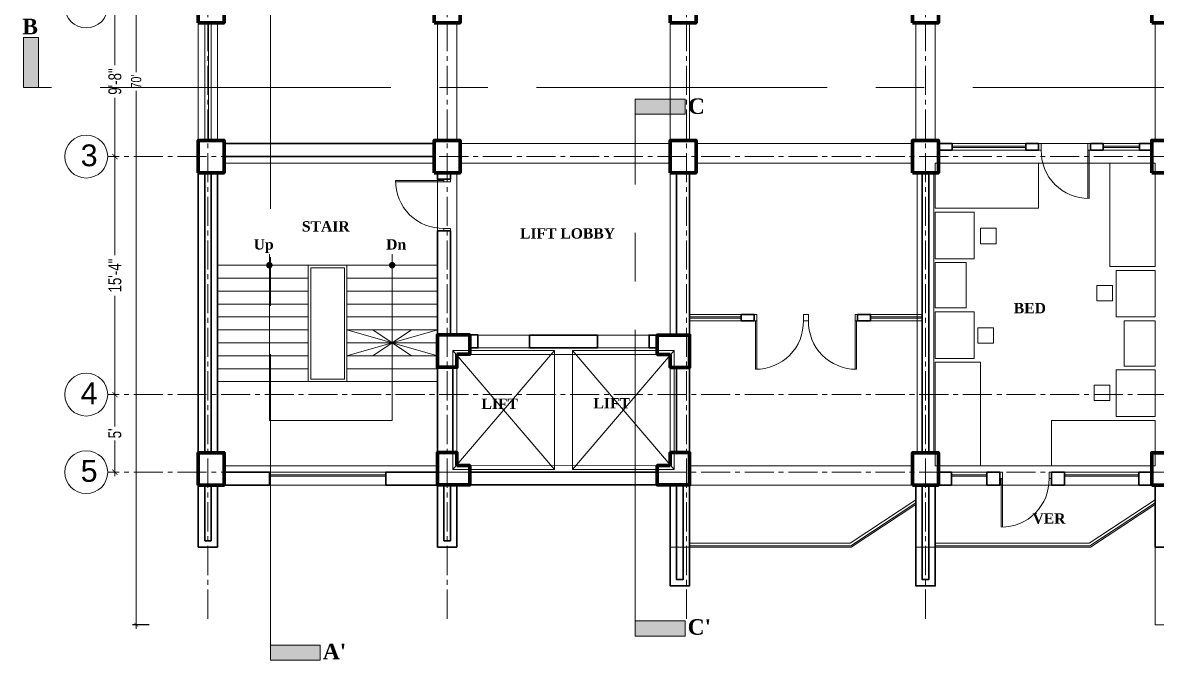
# Model space of a CAD drawing. Header units: feet. Extents: x 25261344 to 25389498, y 30010528 to 30074588.
# Drawn here: x 25369997 to 25370874, y 30072086 to 30072579 of the extents above; entities that cross this region are included whole.
import ezdxf

# ---------------------------------------------------------------- set-up
doc = ezdxf.new("R2010")
doc.units = ezdxf.units.FT
doc.header["$LTSCALE"] = 30
doc.header["$MEASUREMENT"] = 0
doc.header["$PDMODE"] = 32
doc.header["$PDSIZE"] = 15
doc.linetypes.add('CENTER2', pattern=[1.125, 0.75, -0.125, 0.125, -0.125])
doc.layers.get('0').update_dxf_attribs({"lineweight": 5})
for name, color, linetype, lineweight in [('Column', 1, 'Continuous', 80), ('Dim-1', 7, 'Continuous', 9), ('Door', 32, 'Continuous', 5), ('Furnitures', 251, 'Continuous', 9), ('GRADE BEAM', 2, 'Continuous', 20), ('grid text', 252, 'CENTER2', 9), ('LINE', 193, 'Continuous', 9), ('line 2', 7, 'Continuous', 13), ('rail', 224, 'Continuous', 9), ('STAIR', 243, 'Continuous', 13), ('TEXT', 7, 'Continuous', 18), ('WALL', 7, 'Continuous', 35), ('WIN', 142, 'Continuous', 20)]:
    doc.layers.add(name, color=color, linetype=linetype, lineweight=lineweight)
doc.styles.add('RomanS', font='swissl.ttf')
doc.styles.get("Standard").update_dxf_attribs({"font": 'timesbd.ttf'})
doc.styles.add('SWIS_LT', font='swisscl.ttf')
doc.dimstyles.new('dim-02', dxfattribs={"dimtxt": 8, "dimasz": 3, "dimexe": 3, "dimexo": 3, "dimgap": 2, "dimtad": 0, "dimdec": 0, "dimzin": 0, "dimdsep": 46, "dimlunit": 4, "dimtxsty": 'SWIS_LT', "dimblk": 'ARCHTICK', "dimcen": 2, "dimdle": 3, "dimclrd": 256, "dimclre": 256, "dimclrt": 256, "dimadec": 0, "dimazin": 0, "dimtfac": 1, "dimtdec": 0, "dimtix": 1, "dimtmove": 0, "dimatfit": 3, "dimfxl": 0, "dimfrac": 2, "dimtolj": 1, "dimtzin": 1, "dimlwd": -1, "dimarcsym": 0})

# ---------------------------------------------------------------- blocks, each defined once
blk = doc.blocks.new('FG')
at = {"layer": 'Door'}
for p, q in [((-2, -5), (-2, -42.39)), ((-1, -5), (-1, -42.39))]:
    blk.add_line(p, q, dxfattribs=at)
for points in [[(-40, 0), (-38, 0), (-38, -5), (-40, -5)], [(0, 0), (-2, 0), (-2, -5), (0, -5)]]:
    blk.add_lwpolyline(points, dxfattribs=at)
blk.add_arc((-1.44, -5.83), 36.57, 178.70538, 270.69047, dxfattribs=at)
blk = doc.blocks.new('_ArchTick')
at = {"color": 0, "linetype": 'ByBlock', "const_width": 0.15}
blk.add_lwpolyline([(-0.5, -0.5), (0.5, 0.5)], dxfattribs=at)
blk = doc.blocks.new('*D123')
at = {"lineweight": -2}
for p, q in [((25359532.41, 30072591.7), (25359538.03, 30072591.7)), ((25359532.41, 30072475.7), (25359538.03, 30072475.7))]:
    blk.add_line(p, q, dxfattribs=at)
for p, q in [((25359535.03, 30072594.7), (25359535.03, 30072546.38)), ((25359535.03, 30072472.7), (25359535.03, 30072521.01))]:
    blk.add_line(p, q)
at = {"layer": 'Defpoints', "color": 0}
for p in [(25359529.41, 30072591.7), (25359529.41, 30072475.7), (25359535.03, 30072475.7)]:
    blk.add_point(p, dxfattribs=at)
at = {"xscale": 4, "yscale": 4, "zscale": 4}
for p, rotation in [((25359535.03, 30072591.7), 90), ((25359535.03, 30072475.7), 270)]:
    blk.add_blockref('_ArchTick', p, dxfattribs=dict(at, rotation=rotation))
at = {"insert": (25359535.03, 30072533.7), "char_height": 10, "attachment_point": 5, "rotation": 90, "style": 'SWIS_LT'}
blk.add_mtext('\\A1;9\'-8"', dxfattribs=at)
blk = doc.blocks.new('*D124')
at = {"lineweight": -2}
for p, q in [((25359532.41, 30072475.7), (25359538.03, 30072475.7)), ((25359532.41, 30072291.7), (25359538.03, 30072291.7))]:
    blk.add_line(p, q, dxfattribs=at)
for p, q in [((25359535.03, 30072478.7), (25359535.03, 30072399.38)), ((25359535.03, 30072288.7), (25359535.03, 30072368.02))]:
    blk.add_line(p, q)
at = {"layer": 'Defpoints', "color": 0}
for p in [(25359529.41, 30072475.7), (25359529.41, 30072291.7), (25359535.03, 30072291.7)]:
    blk.add_point(p, dxfattribs=at)
at = {"xscale": 4, "yscale": 4, "zscale": 4}
for p, rotation in [((25359535.03, 30072475.7), 90), ((25359535.03, 30072291.7), 270)]:
    blk.add_blockref('_ArchTick', p, dxfattribs=dict(at, rotation=rotation))
at = {"insert": (25359535.03, 30072383.7), "char_height": 10, "attachment_point": 5, "rotation": 90, "style": 'SWIS_LT'}
blk.add_mtext('\\A1;15\'-4"', dxfattribs=at)
blk = doc.blocks.new('*D117')
at = {"lineweight": -2}
for p, q in [((25359532.41, 30072291.7), (25359538.03, 30072291.7)), ((25359532.41, 30072231.7), (25359538.03, 30072231.7))]:
    blk.add_line(p, q, dxfattribs=at)
for p, q in [((25359535.03, 30072294.7), (25359535.03, 30072267.1)), ((25359535.03, 30072228.7), (25359535.03, 30072256.29))]:
    blk.add_line(p, q)
at = {"layer": 'Defpoints', "color": 0}
for p in [(25359529.41, 30072291.7), (25359529.41, 30072231.7), (25359535.03, 30072231.7)]:
    blk.add_point(p, dxfattribs=at)
at = {"xscale": 4, "yscale": 4, "zscale": 4}
for p, rotation in [((25359535.03, 30072291.7), 90), ((25359535.03, 30072231.7), 270)]:
    blk.add_blockref('_ArchTick', p, dxfattribs=dict(at, rotation=rotation))
at = {"insert": (25359535.03, 30072261.7), "char_height": 10, "attachment_point": 5, "rotation": 90, "style": 'SWIS_LT'}
blk.add_mtext("\\A1;5'", dxfattribs=at)
blk = doc.blocks.new('*D165')
at = {"layer": 'Defpoints', "color": 0}
for p in [(25370498.26, 30072953.7), (25370085.33, 30072113.7), (25370873.26, 30072113.7)]:
    blk.add_point(p, dxfattribs=at)
at = {"layer": 'Dim-1'}
for p, q in [((25370085.33, 30072956.7), (25370085.33, 30072540.9)), ((25370085.33, 30072110.7), (25370085.33, 30072526.5))]:
    blk.add_line(p, q, dxfattribs=at)
at = {"layer": 'Dim-1', "lineweight": -2}
for p, q in [((25370095.33, 30072953.7), (25370082.33, 30072953.7)), ((25370095.33, 30072113.7), (25370082.33, 30072113.7))]:
    blk.add_line(p, q, dxfattribs=at)
at = {"layer": 'Dim-1', "xscale": 3, "yscale": 3, "zscale": 3}
for p, rotation in [((25370085.33, 30072953.7), 90), ((25370085.33, 30072113.7), 270)]:
    blk.add_blockref('_ArchTick', p, dxfattribs=dict(at, rotation=rotation))
at = {"layer": 'Dim-1', "insert": (25370085.33, 30072533.7), "char_height": 8, "attachment_point": 5, "rotation": 90, "style": 'SWIS_LT'}
blk.add_mtext("\\A1;70'", dxfattribs=at)
blk = doc.blocks.new('T B')
at = {"layer": 'GRADE BEAM'}
for points in [[(25352253.54, 30069132.07), (25352268.54, 30069132.07), (25352268.54, 30069041.07), (25352253.54, 30069041.07)], [(25352438.54, 30069132.07), (25352453.54, 30069132.07), (25352453.54, 30069041.07), (25352438.54, 30069041.07)], [(25352618.54, 30069132.07), (25352633.54, 30069132.07), (25352633.54, 30069041.07), (25352618.54, 30069041.07)], [(25352808.54, 30069132.07), (25352823.54, 30069132.07), (25352823.54, 30069041.07), (25352808.54, 30069041.07)], [(25352993.54, 30069132.07), (25353008.54, 30069132.07), (25353008.54, 30069041.07), (25352993.54, 30069041.07)], [(25352436.04, 30069038.57), (25352436.04, 30069023.57), (25352273.54, 30069023.57), (25352273.54, 30069038.57)], [(25352618.54, 30069038.57), (25352618.54, 30069023.57), (25352456.04, 30069023.57), (25352456.04, 30069038.57)], [(25352806.04, 30069038.57), (25352806.04, 30069023.57), (25352638.54, 30069023.57), (25352638.54, 30069038.57)], [(25352991.04, 30069038.57), (25352991.04, 30069023.57), (25352826.04, 30069023.57), (25352826.04, 30069038.57)], [(25352253.54, 30069016.07), (25352268.54, 30069016.07), (25352268.54, 30068799.57), (25352253.54, 30068799.57)], [(25352438.54, 30069016.07), (25352453.54, 30069016.07), (25352453.54, 30068890.57), (25352438.54, 30068890.57)], [(25352618.54, 30069016.07), (25352633.54, 30069016.07), (25352633.54, 30068890.57), (25352618.54, 30068890.57)], [(25352809.54, 30069016.07), (25352822.54, 30069016.07), (25352822.54, 30068799.57), (25352809.54, 30068799.57)], [(25352608.54, 30068890.57), (25352608.54, 30068875.57), (25352463.54, 30068875.57), (25352463.54, 30068890.57)], [(25352438.54, 30068865.57), (25352453.54, 30068865.57), (25352453.54, 30068799.57), (25352438.54, 30068799.57)], [(25352618.54, 30068865.57), (25352633.54, 30068865.57), (25352633.54, 30068799.57), (25352618.54, 30068799.57)], [(25352438.54, 30068789.57), (25352438.54, 30068774.57), (25352273.54, 30068774.57), (25352273.54, 30068789.57)], [(25352608.54, 30068789.69), (25352608.54, 30068774.69), (25352463.54, 30068774.57), (25352463.54, 30068789.57)], [(25352806.04, 30068789.57), (25352806.04, 30068774.57), (25352633.54, 30068774.57), (25352633.54, 30068789.57)], [(25352991.04, 30068789.57), (25352991.04, 30068774.57), (25352826.04, 30068774.57), (25352826.04, 30068789.57)], [(25352253.54, 30068774.57), (25352268.54, 30068774.57), (25352268.54, 30068726.57), (25352253.54, 30068726.57)], [(25352438.54, 30068774.57), (25352453.54, 30068774.57), (25352453.54, 30068726.57), (25352438.54, 30068726.57)], [(25352618.54, 30068774.57), (25352633.54, 30068774.57), (25352633.54, 30068726.57), (25352618.54, 30068726.57)], [(25352808.54, 30068774.57), (25352823.54, 30068774.57), (25352823.54, 30068726.57), (25352808.54, 30068726.57)], [(25352993.54, 30068774.57), (25353008.54, 30068774.57), (25353008.54, 30068726.57), (25352993.54, 30068726.57)]]:
    blk.add_lwpolyline(points, close=True, dxfattribs=at)
blk = doc.blocks.new('COL2')
at = {"layer": 'Column'}
for points in [[(-20, -266.5), (0, -266.5), (0, -241.5), (-20, -241.5)], [(162.5, -266.5), (182.5, -266.5), (182.5, -241.5), (162.5, -241.5)], [(345, -266.5), (365, -266.5), (365, -241.5), (345, -241.5)], [(532.5, -266.5), (552.5, -266.5), (552.5, -241.5), (532.5, -241.5)], [(717.5, -266.5), (737.5, -266.5), (737.5, -241.5), (717.5, -241.5)], [(-20, -382.5), (0, -382.5), (0, -357.5), (-20, -357.5)], [(162.5, -382.5), (182.5, -382.5), (182.5, -357.5), (162.5, -357.5)], [(345, -382.5), (365, -382.5), (365, -357.5), (345, -357.5)], [(532.5, -382.5), (552.5, -382.5), (552.5, -357.5), (532.5, -357.5)], [(717.5, -382.5), (737.5, -382.5), (737.5, -357.5), (717.5, -357.5)], [(-20, -624), (0, -624), (0, -599), (-20, -599)], [(532.5, -624), (552.5, -624), (552.5, -599), (532.5, -599)], [(717.5, -624), (737.5, -624), (737.5, -599), (717.5, -599)]]:
    blk.add_lwpolyline(points, close=True, dxfattribs=at)
for points in [[(180, -522.88), (180, -532.88), (165, -532.88), (165, -507.88), (190, -507.88), (190, -522.88), (180, -522.88)], [(345, -523), (335, -523), (335, -508), (360, -508), (360, -533), (345, -533), (345, -523)], [(180, -608.88), (190, -608.88), (190, -623.88), (165, -623.88), (165, -598.88), (180, -598.88), (180, -608.88)], [(345, -608.88), (345, -598.88), (360, -598.88), (360, -623.88), (335, -623.88), (335, -608.88), (345, -608.88)]]:
    blk.add_lwpolyline(points, dxfattribs=at)
at = {"layer": 'GRADE BEAM'}
blk.add_blockref('T B', (-25352273.54, -30069398.57), dxfattribs=at)
blk = doc.blocks.new('DGFGSDFG')
at = {"layer": 'grid text'}
for p, q in [((25359606.96, 30072118.41), (25359606.96, 30072999.78)), ((25359791.96, 30072118.41), (25359791.96, 30072999.78)), ((25359976.96, 30072118.41), (25359976.96, 30072999.78)), ((25360161.96, 30072118.41), (25360161.96, 30072999.78)), ((25361090.85, 30072475.7), (25359529.41, 30072475.7)), ((25361090.85, 30072291.7), (25359529.41, 30072291.7)), ((25361090.85, 30072231.7), (25359529.41, 30072231.7))]:
    blk.add_line(p, q, dxfattribs=at)
at = {"layer": 'grid text', "linetype": 'Continuous'}
for centre in [(25359512.81, 30072591.7), (25359512.81, 30072475.7), (25359512.81, 30072291.7), (25359512.81, 30072231.7)]:
    blk.add_circle(centre, 16.59, dxfattribs=at)
at = {"layer": 'grid text', "char_height": 16.842, "attachment_point": 1, "style": 'RomanS'}
for s, insert in [('{\\C256;3}', (25359508.51, 30072485.06)), ('{\\C256;4}', (25359508.51, 30072301.06)), ('{\\C256;5}', (25359508.51, 30072241.06))]:
    blk.add_mtext_dynamic_manual_height_columns(s, width=25.401, gutter_width=84.21, heights=[32.6], dxfattribs=dict(at, insert=insert))
for base, p1, p2, picture, middle in [((25359535.03, 30072475.7), (25359529.41, 30072591.7), (25359529.41, 30072475.7), '*D123', (25359535.03, 30072533.7)), ((25359535.03, 30072291.7), (25359529.41, 30072475.7), (25359529.41, 30072291.7), '*D124', (25359535.03, 30072383.7)), ((25359535.03, 30072231.7), (25359529.41, 30072291.7), (25359529.41, 30072231.7), '*D117', (25359535.03, 30072261.7))]:
    dim = blk.add_linear_dim(base=base, p1=p1, p2=p2, angle=90, dimstyle='dim-02', override={"dimtxt": 10, "dimtmove": 1, "dimfxl": 10})
    dim.commit()
    dim.dimension.update_dxf_attribs({"geometry": picture, "text_midpoint": middle})

msp = doc.modelspace()

# ---------------------------------------------------------------- hatches: boundary and pattern name
at = {"linetype": 'CENTER2', "ltscale": 10}
h = msp.add_hatch(color=256, dxfattribs=at)
h.paths.add_polyline_path([(25370009.64, 30072563.22), (25370009.64, 30072529.2), (25369998, 30072529.2), (25369998, 30072563.22)])
h.paths.add_polyline_path([(25370009.64, 30072567.75), (25370009.64, 30072563.22), (25369998, 30072563.22), (25369998, 30072567.75)])
h = msp.add_hatch(color=256, dxfattribs=at)
h.paths.add_polyline_path([(25370505.26, 30072508.45), (25370471.24, 30072508.45), (25370471.24, 30072520.1), (25370505.26, 30072520.1)])
h.paths.add_polyline_path([(25370509.79, 30072508.45), (25370505.26, 30072508.45), (25370505.26, 30072520.1), (25370509.79, 30072520.1)])
for points in [[(25370509.79, 30072105), (25370471.24, 30072105), (25370471.24, 30072116.65), (25370509.79, 30072116.65)], [(25370227.58, 30072086.24), (25370189.03, 30072086.24), (25370189.03, 30072097.89), (25370227.58, 30072097.89)]]:
    msp.add_hatch(color=256, dxfattribs=at).paths.add_polyline_path(points)

# ---------------------------------------------------------------- linework, layer by layer
for p, q in [((25370189.03, 30072097.89), (25370189.03, 30073036.17)), ((25371632.29, 30072529.2), (25370009.64, 30072529.2)), ((25370471.24, 30072116.65), (25370471.24, 30072508.45))]:
    msp.add_line(p, q, dxfattribs=at)
for points in [[(25370009.64, 30072529.2), (25370009.64, 30072567.75), (25369998, 30072567.75), (25369998, 30072529.2)], [(25370471.24, 30072508.45), (25370509.79, 30072508.45), (25370509.79, 30072520.1), (25370471.24, 30072520.1)], [(25370471.24, 30072105), (25370509.79, 30072105), (25370509.79, 30072116.65), (25370471.24, 30072116.65)], [(25370189.03, 30072086.24), (25370227.58, 30072086.24), (25370227.58, 30072097.89), (25370189.03, 30072097.89)]]:
    msp.add_lwpolyline(points, close=True, dxfattribs=at)
msp.add_lwpolyline([(25370873.26, 30072173.7), (25370873.26, 30072113.7), (25371073.26, 30072113.7), (25371073.26, 30072173.7)])
at = {"layer": 'Furnitures'}
for points in [[(25370783.26, 30072470.7), (25370703.26, 30072470.7), (25370703.26, 30072435.7), (25370783.26, 30072435.7)], [(25370873.26, 30072390.7), (25370873.26, 30072470.7), (25370838.26, 30072470.7), (25370838.26, 30072390.7)], [(25370703.26, 30072432.7), (25370733.26, 30072432.7), (25370733.26, 30072396.7), (25370703.26, 30072396.7)], [(25370750.28, 30072420.31), (25370738.28, 30072420.31), (25370738.28, 30072408.31), (25370750.28, 30072408.31)], [(25370703.26, 30072358.7), (25370727.26, 30072358.7), (25370727.26, 30072393.7), (25370703.26, 30072393.7)], [(25370703.26, 30072358.7), (25370727.26, 30072358.7), (25370727.26, 30072393.7), (25370703.26, 30072393.7)], [(25370873.26, 30072351.7), (25370843.26, 30072351.7), (25370843.26, 30072387.7), (25370873.26, 30072387.7)], [(25370828.24, 30072364.08), (25370840.24, 30072364.08), (25370840.24, 30072376.08), (25370828.24, 30072376.08)], [(25370703.26, 30072355.7), (25370733.26, 30072355.7), (25370733.26, 30072319.7), (25370703.26, 30072319.7)], [(25370748.28, 30072343.31), (25370736.28, 30072343.31), (25370736.28, 30072331.31), (25370748.28, 30072331.31)], [(25370873.26, 30072348.7), (25370849.26, 30072348.7), (25370849.26, 30072313.7), (25370873.26, 30072313.7)], [(25370703.26, 30072316.7), (25370703.26, 30072236.7), (25370738.26, 30072236.7), (25370738.26, 30072316.7)], [(25370873.26, 30072274.7), (25370843.26, 30072274.7), (25370843.26, 30072310.7), (25370873.26, 30072310.7)], [(25370826.25, 30072287.08), (25370838.25, 30072287.08), (25370838.25, 30072299.08), (25370826.25, 30072299.08)], [(25370793.26, 30072236.7), (25370873.26, 30072236.7), (25370873.26, 30072271.7), (25370793.26, 30072271.7)]]:
    msp.add_lwpolyline(points, close=True, dxfattribs=at)
at = {"layer": 'LINE', "color": 0, "ltscale": 10}
for points in [[(25370188.26, 30072400.16), (25370188.26, 30072271.7), (25370188.26, 30072271.7), (25370283.26, 30072271.7), (25370283.26, 30072331.7), (25370248.26, 30072321.7), (25370268.26, 30072321.7), (25370283.26, 30072331.7), (25370318.26, 30072321.7), (25370298.26, 30072321.7), (25370283.26, 30072331.7)], [(25370283.26, 30072400.16), (25370283.26, 30072331.7), (25370248.26, 30072341.7), (25370268.26, 30072341.7), (25370283.26, 30072331.7), (25370318.26, 30072341.7), (25370298.26, 30072341.7), (25370283.26, 30072331.7)]]:
    msp.add_lwpolyline(points, dxfattribs=at)
at = {"layer": 'LINE', "color": 0, "ltscale": 10, "const_width": 2.5}
for points in [[(25370188.26, 30072392.95, -1), (25370188.26, 30072390.45, -1)], [(25370283.26, 30072392.95, -1), (25370283.26, 30072390.45, -1)]]:
    msp.add_lwpolyline(points, format="xyb", close=True, dxfattribs=at)
at = {"layer": 'line 2'}
for p, q in [((25370133.26, 30072579.2), (25370133.26, 30072488.2)), ((25370133.26, 30072579.2), (25370133.26, 30072488.2)), ((25370143.26, 30072579.2), (25370143.26, 30072488.2)), ((25370143.26, 30072579.2), (25370143.26, 30072488.2)), ((25370349.51, 30072337.7), (25370389.51, 30072337.7)), ((25370482.01, 30072337.7), (25370442.01, 30072337.7)), ((25370408.76, 30072325.7), (25370330.26, 30072233.7)), ((25370330.26, 30072325.7), (25370408.76, 30072233.7)), ((25370389.51, 30072327.7), (25370349.51, 30072327.7)), ((25370422.76, 30072325.7), (25370501.26, 30072233.7)), ((25370501.26, 30072325.7), (25370422.76, 30072233.7)), ((25370442.01, 30072327.7), (25370482.01, 30072327.7)), ((25370688.26, 30072206.7), (25370638.26, 30072173.7)), ((25370873.26, 30072206.7), (25370823.26, 30072173.7)), ((25370513.26, 30072173.7), (25370638.26, 30072173.7)), ((25370703.26, 30072173.7), (25370823.26, 30072173.7))]:
    msp.add_line(p, q, dxfattribs=at)
for points in [[(25370330.26, 30072325.7), (25370408.76, 30072325.7), (25370408.76, 30072233.7), (25370330.26, 30072233.7)], [(25370501.26, 30072325.7), (25370422.76, 30072325.7), (25370422.76, 30072233.7), (25370501.26, 30072233.7)]]:
    msp.add_lwpolyline(points, close=True, dxfattribs=at)
at = {"layer": 'rail'}
for p, q in [((25370138.26, 30072579.2), (25370138.26, 30072488.2)), ((25370138.26, 30072579.2), (25370138.26, 30072488.2)), ((25370138.26, 30072579.2), (25370138.26, 30072488.2)), ((25370141.26, 30072579.2), (25370141.26, 30072488.2)), ((25370141.26, 30072579.2), (25370141.26, 30072488.2)), ((25370141.26, 30072579.2), (25370141.26, 30072488.2)), ((25370218.26, 30072301.7), (25370218.26, 30072391.7)), ((25370218.26, 30072391.7), (25370248.26, 30072391.7)), ((25370220.26, 30072303.7), (25370220.26, 30072389.7)), ((25370220.26, 30072389.7), (25370246.26, 30072389.7)), ((25370246.26, 30072303.7), (25370246.26, 30072389.7)), ((25370248.26, 30072301.7), (25370248.26, 30072391.7)), ((25370248.26, 30072301.7), (25370218.26, 30072301.7)), ((25370246.26, 30072303.7), (25370220.26, 30072303.7)), ((25370688.26, 30072210.29), (25370637.36, 30072176.7)), ((25370688.26, 30072207.9), (25370637.96, 30072174.7)), ((25370873.26, 30072210.29), (25370822.36, 30072176.7)), ((25370873.26, 30072207.9), (25370822.96, 30072174.7)), ((25370637.36, 30072176.7), (25370513.26, 30072176.7)), ((25370822.36, 30072176.7), (25370703.26, 30072176.7)), ((25370637.96, 30072174.7), (25370513.26, 30072174.7)), ((25370822.96, 30072174.7), (25370703.26, 30072174.7))]:
    msp.add_line(p, q, dxfattribs=at)
at = {"layer": 'STAIR'}
for p, q in [((25370218.26, 30072391.7), (25370148.26, 30072391.7)), ((25370248.26, 30072391.7), (25370318.26, 30072391.7)), ((25370218.26, 30072381.7), (25370148.26, 30072381.7)), ((25370248.26, 30072381.7), (25370318.26, 30072381.7)), ((25370218.26, 30072371.7), (25370148.26, 30072371.7)), ((25370248.26, 30072371.7), (25370318.26, 30072371.7)), ((25370218.26, 30072361.7), (25370148.26, 30072361.7)), ((25370248.26, 30072361.7), (25370318.26, 30072361.7)), ((25370218.26, 30072351.7), (25370148.26, 30072351.7)), ((25370248.26, 30072351.7), (25370318.26, 30072351.7)), ((25370218.26, 30072341.7), (25370148.26, 30072341.7)), ((25370248.26, 30072341.7), (25370318.26, 30072341.7)), ((25370218.26, 30072331.7), (25370148.26, 30072331.7)), ((25370248.26, 30072331.7), (25370318.26, 30072331.7)), ((25370218.26, 30072321.7), (25370148.26, 30072321.7)), ((25370248.26, 30072321.7), (25370318.26, 30072321.7)), ((25370218.26, 30072311.7), (25370148.26, 30072311.7)), ((25370248.26, 30072311.7), (25370318.26, 30072311.7)), ((25370218.26, 30072301.7), (25370148.26, 30072301.7)), ((25370248.26, 30072301.7), (25370318.26, 30072301.7))]:
    msp.add_line(p, q, dxfattribs=at)
at = {"layer": 'WALL', "ltscale": 10}
for p, q in [((25370153.26, 30072485.7), (25370315.76, 30072485.7)), ((25370716.26, 30072485.7), (25370705.76, 30072485.7)), ((25370716.26, 30072485.7), (25370716.26, 30072480.7)), ((25370773.26, 30072485.7), (25370773.26, 30072480.7)), ((25370783.26, 30072485.7), (25370773.26, 30072485.7)), ((25370783.26, 30072485.7), (25370783.26, 30072480.7)), ((25370833.26, 30072485.7), (25370823.26, 30072485.7)), ((25370861.26, 30072485.7), (25370870.76, 30072485.7)), ((25370153.26, 30072475.7), (25370315.76, 30072475.7)), ((25370716.26, 30072480.7), (25370705.76, 30072480.7)), ((25370773.26, 30072480.7), (25370783.26, 30072480.7)), ((25370833.26, 30072480.7), (25370823.26, 30072480.7)), ((25370861.26, 30072480.7), (25370870.76, 30072480.7)), ((25370133.26, 30072463.2), (25370133.26, 30072246.7)), ((25370138.26, 30072463.2), (25370138.26, 30072246.7)), ((25370143.26, 30072463.2), (25370143.26, 30072246.7)), ((25370148.26, 30072463.2), (25370148.26, 30072246.7)), ((25370503.26, 30072463.2), (25370503.26, 30072337.7)), ((25370513.26, 30072463.2), (25370513.26, 30072337.7)), ((25370693.26, 30072463.2), (25370693.26, 30072246.7)), ((25370698.26, 30072463.2), (25370698.26, 30072246.7)), ((25370318.26, 30072418.2), (25370318.26, 30072337.7)), ((25370318.26, 30072418.2), (25370328.26, 30072418.2)), ((25370328.26, 30072418.2), (25370328.26, 30072337.7)), ((25370153.26, 30072231.7), (25370188.26, 30072231.7)), ((25370188.26, 30072231.7), (25370188.26, 30072221.7)), ((25370278.26, 30072231.7), (25370318.26, 30072231.7)), ((25370743.26, 30072231.7), (25370753.26, 30072231.7)), ((25370793.26, 30072231.7), (25370793.26, 30072221.7)), ((25370793.26, 30072231.7), (25370803.26, 30072231.7)), ((25370803.26, 30072231.7), (25370803.26, 30072221.7)), ((25370133.26, 30072221.7), (25370133.26, 30072173.7)), ((25370138.26, 30072221.7), (25370138.26, 30072178.7)), ((25370143.26, 30072221.7), (25370143.26, 30072178.7)), ((25370148.26, 30072221.7), (25370148.26, 30072173.7)), ((25370188.26, 30072221.7), (25370153.26, 30072221.7)), ((25370278.26, 30072221.7), (25370318.26, 30072221.7)), ((25370318.26, 30072221.7), (25370318.26, 30072173.7)), ((25370323.26, 30072221.7), (25370323.26, 30072178.7)), ((25370328.26, 30072221.7), (25370328.26, 30072178.7)), ((25370333.26, 30072221.7), (25370333.26, 30072173.7)), ((25370743.26, 30072221.7), (25370753.26, 30072221.7)), ((25370803.26, 30072221.7), (25370793.26, 30072221.7)), ((25370873.26, 30072221.7), (25370873.26, 30072173.7)), ((25370138.26, 30072178.7), (25370143.26, 30072178.7)), ((25370323.26, 30072178.7), (25370328.26, 30072178.7)), ((25370133.26, 30072173.7), (25370148.26, 30072173.7)), ((25370318.26, 30072173.7), (25370333.26, 30072173.7)), ((25370873.26, 30072173.7), (25370888.26, 30072173.7))]:
    msp.add_line(p, q, dxfattribs=at)
for points in [[(25370823.26, 30072485.7), (25370823.26, 30072480.7)], [(25370833.26, 30072485.7), (25370833.26, 30072480.7)], [(25370861.26, 30072485.7), (25370861.26, 30072480.7)], [(25370318.26, 30072463.2), (25370318.26, 30072458.2), (25370328.26, 30072458.2), (25370328.26, 30072463.2)], [(25370278.26, 30072231.7), (25370278.26, 30072221.7)], [(25370743.26, 30072231.7), (25370743.26, 30072221.7)], [(25370753.26, 30072231.7), (25370753.26, 30072221.7)], [(25370513.26, 30072221.7), (25370513.26, 30072143.7), (25370498.26, 30072143.7), (25370498.26, 30072221.7)], [(25370508.26, 30072221.7), (25370508.26, 30072148.7), (25370503.26, 30072148.7), (25370503.26, 30072221.7)], [(25370703.26, 30072221.7), (25370703.26, 30072143.7), (25370688.26, 30072143.7), (25370688.26, 30072221.7)], [(25370698.26, 30072221.7), (25370698.26, 30072148.7), (25370693.26, 30072148.7), (25370693.26, 30072221.7)]]:
    msp.add_lwpolyline(points, dxfattribs=at)
for points in [[(25370563.26, 30072353.7), (25370553.26, 30072353.7), (25370553.26, 30072348.7), (25370563.26, 30072348.7)], [(25370643.26, 30072348.7), (25370643.26, 30072353.7), (25370653.26, 30072353.7), (25370653.26, 30072348.7)], [(25370343.26, 30072337.82), (25370349.51, 30072337.82), (25370349.51, 30072327.7), (25370343.26, 30072327.7)], [(25370389.51, 30072337.7), (25370442.01, 30072337.7), (25370442.01, 30072327.7), (25370389.51, 30072327.7)], [(25370482.01, 30072327.7), (25370488.26, 30072327.7), (25370488.26, 30072337.7), (25370482.01, 30072337.7)], [(25370318.26, 30072312.82), (25370330.26, 30072312.82), (25370330.26, 30072246.82), (25370318.26, 30072246.82)], [(25370503.26, 30072246.82), (25370513.26, 30072246.82), (25370513.26, 30072312.7), (25370503.26, 30072312.7)], [(25370343.26, 30072221.82), (25370488.26, 30072221.82), (25370488.26, 30072231.82), (25370343.26, 30072231.82)], [(25370705.76, 30072231.7), (25370715.76, 30072231.7), (25370715.76, 30072221.7), (25370705.76, 30072221.7)], [(25370860.76, 30072231.7), (25370870.76, 30072231.7), (25370870.76, 30072221.7), (25370860.76, 30072221.7)]]:
    msp.add_lwpolyline(points, close=True, dxfattribs=at)
at = {"layer": 'WIN'}
for p, q in [((25370773.26, 30072485.7), (25370716.26, 30072485.7)), ((25370773.26, 30072483.7), (25370716.26, 30072483.7)), ((25370833.26, 30072485.7), (25370861.26, 30072485.7)), ((25370833.26, 30072483.7), (25370861.26, 30072483.7)), ((25370773.26, 30072482.7), (25370716.26, 30072482.7)), ((25370773.26, 30072480.7), (25370716.26, 30072480.7)), ((25370833.26, 30072482.7), (25370861.26, 30072482.7)), ((25370833.26, 30072480.7), (25370861.26, 30072480.7)), ((25370553.26, 30072353.7), (25370513.26, 30072353.7)), ((25370553.26, 30072351.7), (25370513.26, 30072351.7)), ((25370653.26, 30072353.7), (25370693.26, 30072353.7)), ((25370653.26, 30072351.7), (25370693.26, 30072351.7)), ((25370553.26, 30072350.7), (25370513.26, 30072350.7)), ((25370553.26, 30072348.7), (25370513.26, 30072348.7)), ((25370653.26, 30072350.7), (25370693.26, 30072350.7)), ((25370653.26, 30072348.7), (25370693.26, 30072348.7)), ((25370278.26, 30072231.7), (25370188.26, 30072231.7)), ((25370278.26, 30072229.7), (25370188.26, 30072229.7)), ((25370743.26, 30072231.7), (25370713.26, 30072231.7)), ((25370743.26, 30072229.7), (25370715.76, 30072229.7)), ((25370803.26, 30072231.7), (25370863.26, 30072231.7)), ((25370803.26, 30072229.7), (25370860.76, 30072229.7)), ((25370278.26, 30072228.7), (25370188.26, 30072228.7)), ((25370188.26, 30072221.7), (25370278.26, 30072221.7)), ((25370743.26, 30072221.7), (25370713.26, 30072221.7)), ((25370743.26, 30072228.7), (25370715.76, 30072228.7)), ((25370803.26, 30072228.7), (25370860.76, 30072228.7)), ((25370803.26, 30072221.7), (25370863.26, 30072221.7))]:
    msp.add_line(p, q, dxfattribs=at)

# ---------------------------------------------------------------- block references
msp.add_blockref('DGFGSDFG', (10533.81, 0))
at = {"layer": 'Dim-1'}
msp.add_blockref('COL2', (25370153.26, 30072845.7), dxfattribs=at)
at = {"layer": 'Door', "color": 2}
for p in [(25370823.26, 30072485.7), (25370643.26, 30072353.7)]:
    msp.add_blockref('FG', p, dxfattribs=at)
at = {"layer": 'Door', "color": 2, "xscale": -1, "rotation": 270}
msp.add_blockref('FG', (25370328.26, 30072458.2), dxfattribs=at)
at = {"layer": 'Door', "color": 2, "xscale": -1}
for p in [(25370563.26, 30072353.7), (25370753.26, 30072231.7)]:
    msp.add_blockref('FG', p, dxfattribs=at)

# ---------------------------------------------------------------- texts
at = {"linetype": 'CENTER2', "ltscale": 10, "char_height": 12, "attachment_point": 9}
for s, insert, width in [('B', (25370009.26, 30072570.2), 12.7148), ('C', (25370525.12, 30072508.49), 17.1805), ("C'", (25370529.93, 30072105.85), 28.5419), ("A'", (25370247.73, 30072087.08), 28.5419)]:
    msp.add_mtext(s, dxfattribs=dict(at, insert=insert, width=width))
at = {"layer": 'TEXT', "ltscale": 10, "char_height": 8, "attachment_point": 1}
for s, insert, width in [('STAIR', (25370213.42, 30072425.74), 174.7812), ('LIFT LOBBY', (25370382.09, 30072420.29), 179.7812), ('Up', (25370176.12, 30072411.83), 179.7812), ('Dn', (25370278.62, 30072411.83), 172.2812), ('BED', (25370764.02, 30072362.53), 179.7812), ('LIFT', (25370352.35, 30072288.57), 179.7812), ('LIFT', (25370438.95, 30072289), 179.7812), ('VER', (25370778.5, 30072199.9), 179.7812)]:
    msp.add_mtext(s, dxfattribs=dict(at, insert=insert, width=width))

# ---------------------------------------------------------------- dimensions: what is measured, and where the dimension line sits
at = {"layer": 'Dim-1'}
dim = msp.add_linear_dim(base=(25370085.33, 30072113.7), p1=(25370498.26, 30072953.7), p2=(25370873.26, 30072113.7), angle=90, dimstyle='dim-02', override={"dimtxt": 8, "dimfxl": 10}, dxfattribs=at)
dim.commit()
dim.dimension.update_dxf_attribs({"geometry": '*D165', "text_midpoint": (25370085.33, 30072533.7)})

doc.saveas('drawing.dxf')
